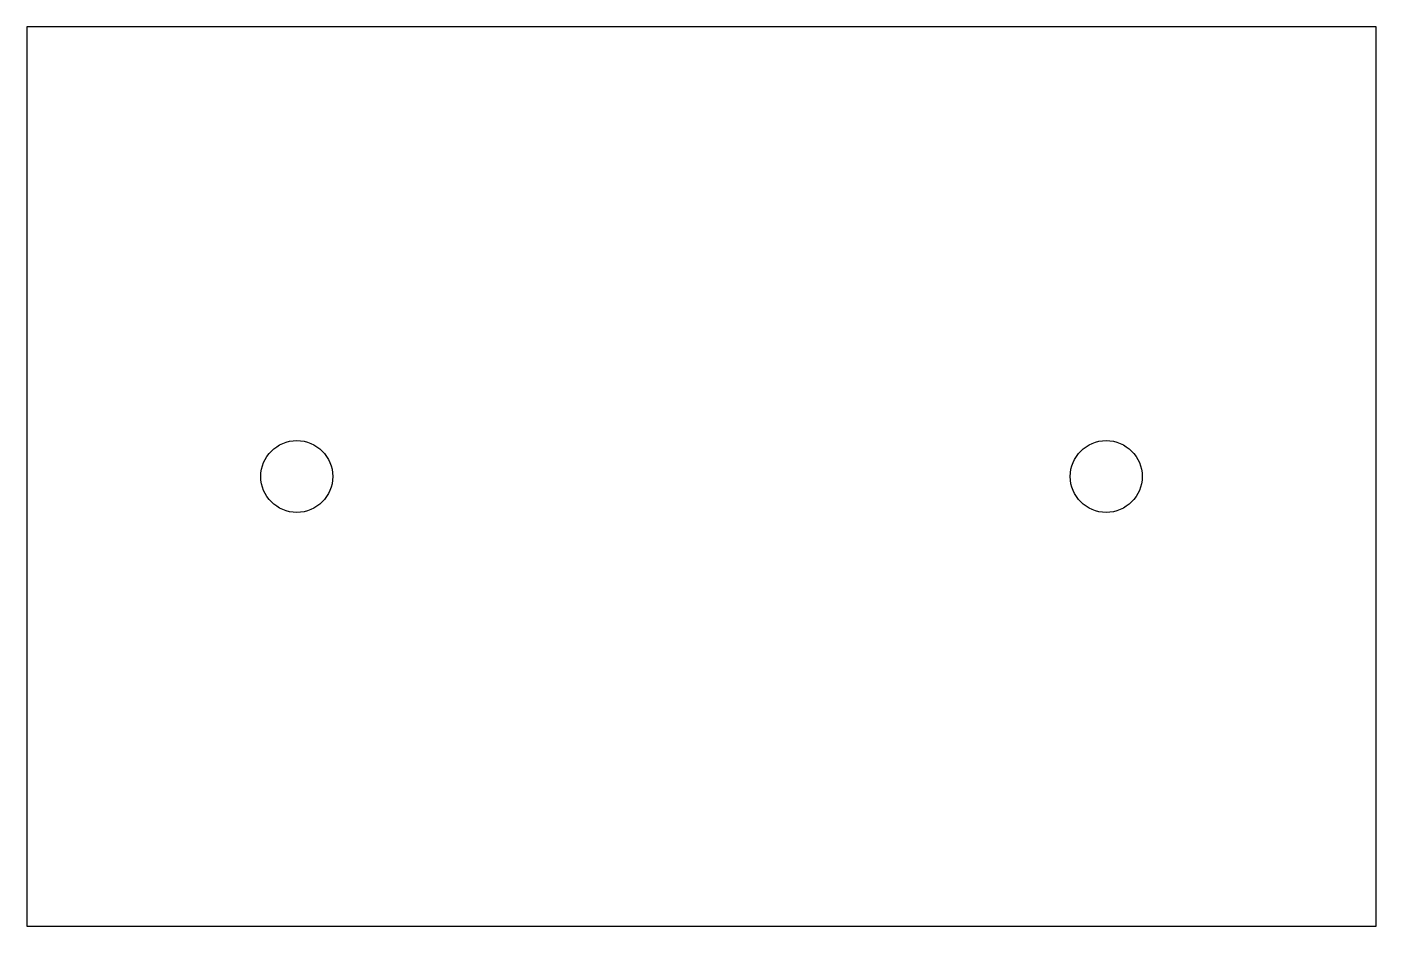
# Model space of a CAD drawing. Header units: metres. Extents: x 0 to 300, y 0 to 200.
import ezdxf

# ---------------------------------------------------------------- set-up
doc = ezdxf.new("R2010")
doc.units = ezdxf.units.M

msp = doc.modelspace()

# ---------------------------------------------------------------- linework, layer by layer
for p, q in [((300, 200), (0, 200)), ((0, 200), (0, 0)), ((300, 0), (300, 200)), ((0, 0), (300, 0))]:
    msp.add_line(p, q)
for centre in [(60, 100), (240, 100)]:
    msp.add_circle(centre, 8)

doc.saveas('drawing.dxf')
